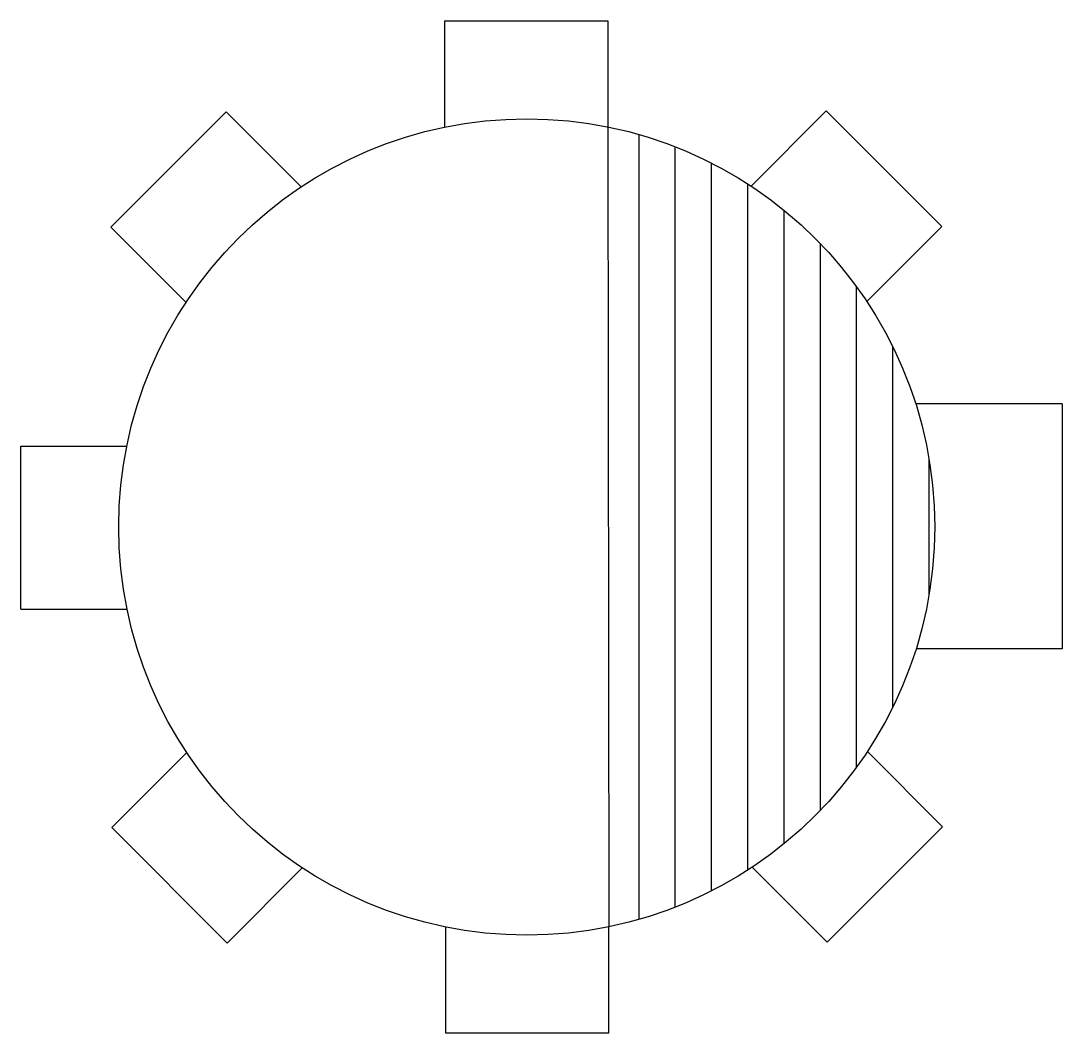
# Model space of a CAD drawing. Header units: millimetres. Extents: x -10151.177 to -10150.858, y -371.644 to -371.334.
import ezdxf

# ---------------------------------------------------------------- set-up
doc = ezdxf.new("R2010")
doc.units = ezdxf.units.MM
doc.layers.add('Tub_esgoto_caixas', color=2, linetype='Continuous')

msp = doc.modelspace()

# ---------------------------------------------------------------- hatches: boundary and pattern name
at = {"layer": 'Tub_esgoto_caixas'}
h = msp.add_hatch(dxfattribs=at)
h.set_pattern_fill('ANSI31', color=1, scale=0.0035, angle=45, style=0)
h.set_pattern_definition([(90, (-11.553978, -4.348412), (-0.0111125, 3e-18), [])])
h.paths.add_polyline_path([(-10150.99713, -371.61122, 0.35595), (-10150.89732, -371.48878, 0.356837), (-10150.99751, -371.36627)])

# ---------------------------------------------------------------- linework, layer by layer
for p, q in [((-10151.04751, -371.33378), (-10151.04751, -371.36635)), ((-10151.04751, -371.33378), (-10150.99751, -371.33378)), ((-10150.99751, -371.33378), (-10150.99751, -371.36627)), ((-10151.14974, -371.39699), (-10151.11438, -371.36164)), ((-10151.11438, -371.36164), (-10151.09141, -371.38461)), ((-10150.93053, -371.36136), (-10150.95356, -371.3844)), ((-10150.93053, -371.36136), (-10150.89517, -371.39672)), ((-10150.99751, -371.36627), (-10150.99713, -371.61122)), ((-10151.14974, -371.39699), (-10151.12671, -371.42002)), ((-10150.89517, -371.39672), (-10150.91815, -371.4197)), ((-10150.85825, -371.45109), (-10150.90314, -371.45109)), ((-10150.85825, -371.45109), (-10150.85825, -371.52609)), ((-10151.17733, -371.46398), (-10151.14483, -371.46398)), ((-10151.17733, -371.51398), (-10151.17733, -371.46398)), ((-10151.17733, -371.51398), (-10151.14475, -371.51398)), ((-10150.85825, -371.52609), (-10150.90302, -371.52609)), ((-10151.14947, -371.58085), (-10151.12649, -371.55787)), ((-10150.8949, -371.58058), (-10150.91793, -371.55755)), ((-10151.11411, -371.61621), (-10151.14947, -371.58085)), ((-10150.8949, -371.58058), (-10150.93025, -371.61593)), ((-10151.11411, -371.61621), (-10151.09108, -371.59317)), ((-10150.93025, -371.61593), (-10150.95323, -371.59296)), ((-10151.04713, -371.64379), (-10151.04713, -371.6113)), ((-10150.99713, -371.64379), (-10150.99713, -371.61122)), ((-10150.99713, -371.64379), (-10151.04713, -371.64379))]:
    msp.add_line(p, q, dxfattribs=at)
msp.add_circle((-10151.02232, -371.48878), 0.125, dxfattribs=at)

doc.saveas('drawing.dxf')
